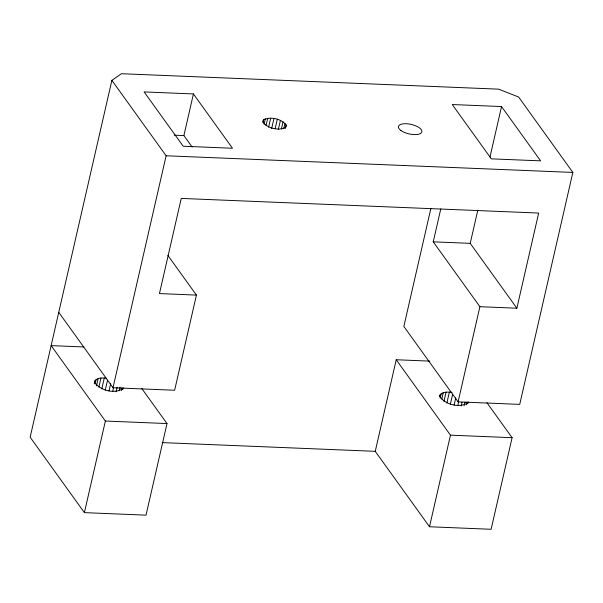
<?xml version="1.0" encoding="UTF-8"?>
<svg xmlns="http://www.w3.org/2000/svg" width="603" height="603" viewBox="0 0 603 603"><rect width="100%" height="100%" fill="white"/><g stroke="black" fill="none" stroke-linecap="round" stroke-linejoin="round"><path stroke-width="0.9" d="M106.128 378.134C102.359 377.855 97.528 377.516 94.935 380.787L94.731 382.332C100.121 390.646 115.067 394.37 123.193 388.385M452.137 392.357C448.112 392.01 442.873 391.415 440.032 394.92L439.828 396.465C445.218 404.771 460.157 408.495 468.29 402.518M430.889 208.397L403.852 326.434L458.099 401.862L519.726 404.387L572.85 172.428L518.603 97L498.606 89.154L121.459 73.717L111.879 80.35L30.15 437.205L84.397 512.633L146.024 515.158L167.001 423.562L141.795 388.513M94.309 383.538L94.935 380.787M95.055 384.081L96.103 379.506M96.472 385.89L98.153 378.563M98.847 387.194L100.942 378.036M101.771 388.943L104.289 377.953M105.239 390.224L107.545 380.154M108.985 391.023L110.658 383.696M84.397 512.633L105.374 421.037L51.127 345.617L83.809 346.951M167.883 255.416L196.427 295.093L174.629 390.254L113.002 387.737L166.127 155.778L111.879 80.35M112.761 391.279L113.598 387.616M116.108 391.822L117.163 387.247M119.243 390.736L120.087 387.073M121.361 390.638L121.994 387.887M122.763 389.591L123.185 387.759M192.138 147.049L183.892 135.569L193.427 93.94L144.125 91.92L183.184 146.227L232.487 148.248L193.427 93.94M263.014 122.432L263.639 119.718C270.83 116.371 281.066 118.731 286.116 124.836L286.289 126.283L285.521 127.512C278.33 130.859 268.094 128.499 263.044 122.394L262.863 120.947L263.639 119.718M264.054 124.233L265.297 118.799M266.051 125.514L267.709 118.278M268.599 127.233L270.672 118.188M271.674 128.492L273.958 118.535M275.217 128.341L277.29 119.296M278.33 129.457L280.403 120.404M281.39 129.012L283.048 121.776M283.757 128.725L285 123.291M285.287 128.462L286.116 124.836M486.892 402.646L512.098 437.688L491.121 529.283L429.494 526.758L375.247 451.33L396.224 359.742L429.833 361.114M458.099 401.862L479.898 306.701L433.24 241.833L440.785 208.894M479.898 306.701L516.869 308.216L470.219 243.348L477.787 210.296M489.983 157.051L501.545 106.55L452.25 104.538L491.309 158.845L540.605 160.858L501.545 106.55M439.61 396.751L440.032 394.92M440.152 398.206L441.2 393.631M441.78 399.103L443.25 392.689M443.944 401.319L446.039 392.161M446.868 403.068L449.386 392.078M450.328 404.357L452.642 394.279M454.074 405.156L455.755 397.822M429.494 526.758L450.471 435.17L396.224 359.742M457.85 405.404L458.695 401.741M461.205 405.955L462.049 402.291M464.129 405.781L464.973 402.111M466.458 404.764L467.091 402.02M467.86 403.716L468.282 401.884M516.869 308.216L538.667 213.055L181.247 198.417L159.448 293.578L196.427 295.093M174.207 135.178L183.892 135.569M166.127 155.778L572.85 172.428M433.24 241.833L470.219 243.348M105.374 421.037L167.001 423.562M450.471 435.17L512.098 437.688M162.169 442.61L375.247 451.33M58.755 312.309L113.002 387.737M400.95 130.512A12.015 4.869 12.9 0 0 421.09 133.067A12.015 4.869 12.9 0 0 408.419 123.917A12.015 4.869 12.9 0 0 400.95 130.512"/></g></svg>
